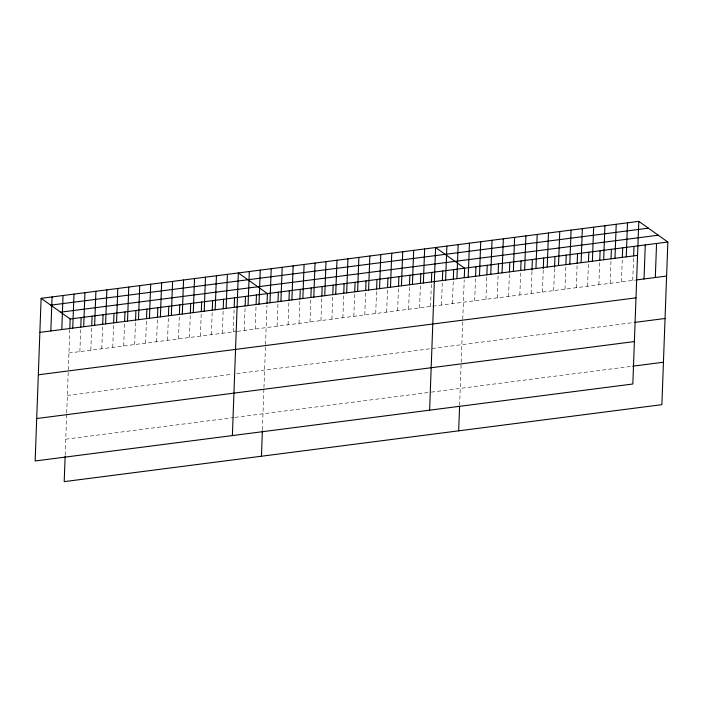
<?xml version="1.0" encoding="UTF-8"?>
<svg xmlns="http://www.w3.org/2000/svg" width="703" height="703" viewBox="0 0 703 703"><rect width="100%" height="100%" fill="white"/><g stroke="black" fill="none" stroke-linecap="round" stroke-linejoin="round"><path stroke-width="0.53" stroke-dasharray="3.52 2.64" d="M65.177 455.105L66.68 414.049M66.723 412.96L69.782 329.628M79.878 351.614L80.74 328.213M90.836 350.199L91.698 326.807M101.794 348.793L102.612 326.456M112.752 347.379L113.605 323.986M123.71 345.964L124.528 323.635M134.668 344.558L135.521 321.157M145.626 343.143L146.479 319.751M156.584 341.737L157.402 319.399M167.542 340.322L168.395 316.93M178.492 338.916L179.353 315.515M189.45 337.502L190.311 314.109M200.408 336.087L201.269 312.694M211.366 334.681L212.183 312.343M222.324 333.266L223.185 309.874M233.282 331.86L234.143 308.459M244.24 330.445L245.101 307.053M255.198 329.039L256.059 305.638M262.412 429.709L263.915 388.645M263.959 387.555L266.973 305.295M277.114 326.21L277.975 302.817M288.072 324.804L288.933 301.402M299.03 323.389L299.847 301.06M309.988 321.983L310.84 298.582M320.946 320.568L321.798 297.176M331.904 319.153L332.756 295.761M342.862 317.747L343.714 294.346M353.82 316.332L354.637 294.003M364.769 314.926L365.63 291.525M375.727 313.512L376.588 290.119M386.685 312.106L387.546 288.705M397.643 310.691L398.504 287.299M408.601 309.276L409.418 286.947M419.559 307.87L420.42 284.469M430.517 306.455L431.334 284.126M441.475 305.049L442.336 281.648M452.433 303.634L453.294 280.242M459.613 405.367L464.208 279.891M474.683 300.77L475.536 277.377M485.966 299.32L486.828 275.919M497.258 297.861L498.075 275.532M508.55 296.411L509.403 273.01M519.842 294.952L520.695 271.56M531.125 293.502L531.943 271.165M542.417 292.044L543.234 269.715M553.709 290.594L554.526 268.265M564.992 289.144L565.853 265.743M576.284 287.685L577.145 264.293M587.576 286.235L588.437 262.834M598.868 284.777L599.721 261.384M610.151 283.327L611.012 259.925M621.443 281.868L622.304 258.476M632.735 280.418L633.588 257.017M68.92 353.02L236.27 331.473M237.271 331.341L635.811 280.022M67.365 395.464L231.726 374.295M236.709 373.653L633.227 322.589M65.766 439.19L234.108 417.512M235.101 417.38L430.35 392.239M431.343 392.116L631.628 366.325"/><path stroke-width="1.05" d="M41.117 298.336L35.15 460.975L632.832 384.005L638.799 221.366L41.117 298.336L70.168 318.995L667.85 242.025L661.883 404.664L64.201 481.634L65.142 456.168M50.827 330.955L52.075 296.921M61.785 329.549L63.033 295.515M69.817 328.565L70.168 318.995M72.734 328.134L73.982 294.1M80.775 327.15L81.126 317.58M83.692 326.719L84.94 292.694M91.733 325.744L92.084 316.174M94.65 325.313L95.898 291.279M102.691 324.329L103.042 314.759M105.608 323.898L106.856 289.873M113.649 322.923L114 313.345M116.566 322.492L117.814 288.458M124.607 321.508L124.958 311.939M127.524 321.078L128.772 287.044M135.565 320.093L135.916 310.524M138.482 319.663L139.73 285.638M146.523 318.687L146.874 309.118M149.44 318.257L150.688 284.223M157.481 317.273L157.832 307.703M160.398 316.842L161.646 282.817M168.439 315.867L168.79 306.288M171.356 315.436L172.604 281.402M179.397 314.452L179.74 304.882M182.314 314.021L183.562 279.987M190.346 313.046L190.698 303.468M193.272 312.615L194.52 278.581M201.304 311.631L201.656 302.062M204.23 311.201L205.478 277.167M212.262 310.216L212.614 300.647M215.188 309.786L216.436 275.761M223.22 308.81L223.572 299.241M226.146 308.38L227.394 274.346M234.178 307.396L234.53 297.826M232.385 435.579L238.352 272.94L267.404 293.59L267.052 303.16M245.136 305.99L245.488 296.411M248.062 305.559L249.31 271.525M256.094 304.575L256.446 295.005M259.012 304.144L260.259 270.11M261.437 456.229L262.377 430.772M269.97 302.738L271.217 268.704M278.01 301.754L278.362 292.184M280.928 301.323L282.175 267.289M288.968 300.339L289.32 290.77M291.886 299.909L293.133 265.883M299.926 298.933L300.278 289.364M302.844 298.503L304.091 264.469M310.884 297.518L311.236 287.949M313.802 297.088L315.049 263.063M321.842 296.112L322.194 286.534M324.76 295.682L326.007 261.648M332.8 294.698L333.152 285.128M335.718 294.267L336.965 260.233M343.758 293.283L344.11 283.713M346.676 292.852L347.923 258.827M354.716 291.877L355.068 282.307M357.634 291.446L358.882 257.412M365.674 290.462L366.017 280.892M368.592 290.031L369.84 256.006M376.623 289.056L376.975 279.478M379.55 288.625L380.798 254.591M387.581 287.641L387.933 278.072M390.508 287.211L391.756 253.177M398.539 286.235L398.891 276.657M401.466 285.805L402.714 251.771M409.498 284.82L409.849 275.251M412.424 284.39L413.672 250.356M420.456 283.406L420.807 273.836M423.382 282.975L424.63 248.95M431.414 282L431.765 272.43M429.621 410.174L435.588 247.535L464.639 268.195L464.288 277.764M442.372 280.585L442.723 271.015M445.623 280.11L446.871 246.085M453.33 279.179L453.681 269.601M456.915 278.66L458.163 244.626M458.672 430.834L459.569 406.431M468.207 277.202L469.455 243.176M475.58 276.314L475.931 266.736M479.49 275.752L480.738 241.718M486.863 274.855L487.214 265.286M490.782 274.302L492.03 240.268M498.155 273.405L498.506 263.836M502.074 272.843L503.322 238.809M509.447 271.947L509.798 262.377M513.366 271.393L514.614 237.359M520.738 270.497L521.09 260.927M524.649 269.934L525.897 235.909M531.986 270.101L532.373 259.469M535.941 268.484L537.189 234.451M543.278 268.651L543.665 258.019M547.233 267.026L548.481 233.001M554.562 267.202L554.957 256.56M558.516 265.576L559.764 231.542M565.897 264.68L566.24 255.11M569.808 264.117L571.056 230.092M577.181 263.23L577.532 253.651M581.1 262.667L582.348 228.633M588.473 261.771L588.824 252.201M592.392 261.217L593.64 227.183M599.764 260.321L600.116 250.751M603.675 259.759L604.923 225.725M611.048 258.862L611.399 249.293M614.967 258.309L616.215 224.275M622.34 257.412L622.691 247.843M626.259 256.85L627.507 222.825M633.631 255.954L633.983 246.384M644.027 278.959L645.275 244.934M655.31 277.509L656.558 243.475M50.704 305.155L648.386 228.185M60.581 312.176L658.263 235.206M39.869 332.37L637.551 255.4M636.839 279.891L666.602 276.059M38.314 374.804L635.987 297.844M634.255 322.457L665.047 318.494M36.705 418.531L634.387 341.57M632.656 366.193L663.439 362.221M638.799 221.366L667.85 242.025"/></g></svg>
